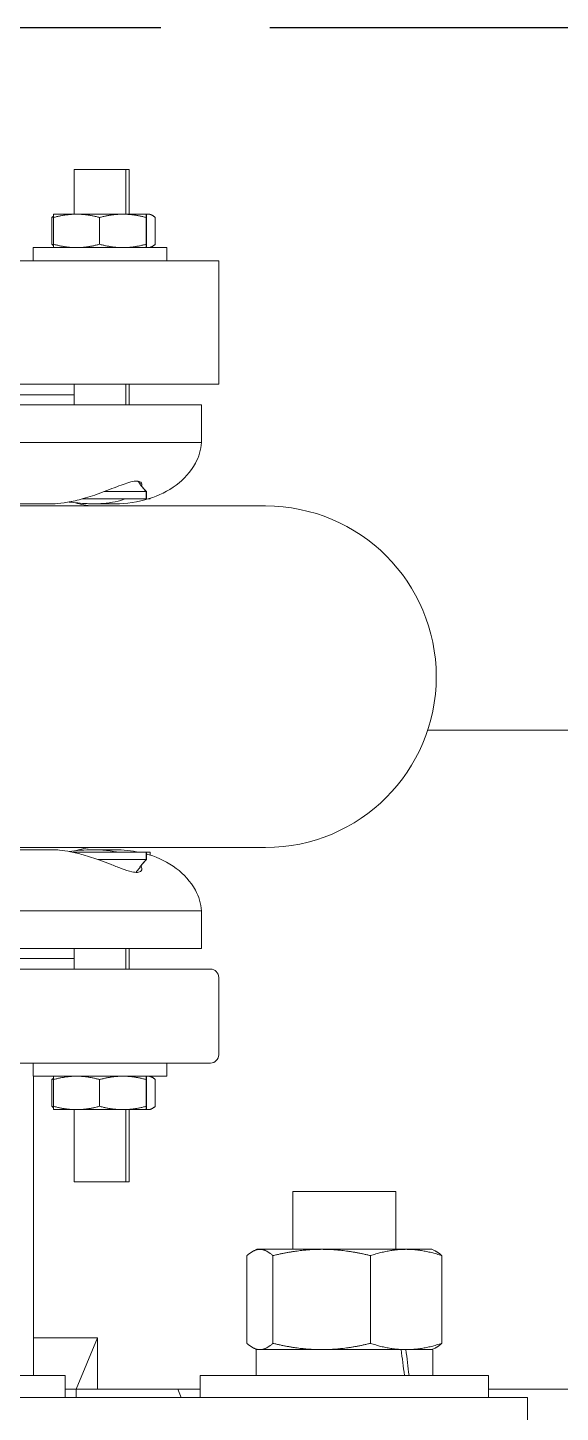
# Model space of a CAD drawing. Header units: inches. Extents: x 17 to 469, y 7 to 301.
# Drawn here: x 97.58 to 100.82, y 124.34 to 132.74 of the extents above; entities that cross this region are included whole.
import ezdxf

# ---------------------------------------------------------------- set-up
doc = ezdxf.new("R2010")
doc.units = ezdxf.units.IN
doc.header["$LTSCALE"] = 14
doc.header["$MEASUREMENT"] = 0
doc.linetypes.add('DASHED_SPACE', pattern=[0.2067, 0.1654, -0.0413])
doc.layers.add('Sketch Geometry (ANSI)', color=7, linetype='Continuous', lineweight=25)
doc.layers.add('Visible (ANSI)', color=7, linetype='Continuous', lineweight=50)

msp = doc.modelspace()

# ---------------------------------------------------------------- linework, layer by layer
at = {"layer": 'Sketch Geometry (ANSI)', "linetype": 'DASHED_SPACE', "ltscale": 1.144592}
msp.add_line((124.887172, 132.744368), (28.832773, 132.744368), dxfattribs=at)
at = {"layer": 'Visible (ANSI)', "linetype": 'Continuous', "lineweight": 18}
for p, q in [((98.176912, 131.884368), (97.864412, 131.884368)), ((97.864412, 131.612369), (97.864412, 131.884368)), ((98.197984, 131.884368), (98.176912, 131.884368)), ((98.176912, 131.612369), (98.176912, 131.884368)), ((98.197984, 131.612369), (98.197984, 131.884368)), ((97.727039, 131.592062), (97.727039, 131.429676)), ((97.737754, 131.592062), (97.737754, 131.429676)), ((97.739162, 131.612369), (97.739151, 131.612364)), ((97.87779, 131.612369), (97.739162, 131.612369)), ((98.159279, 131.612369), (97.87779, 131.612369)), ((98.017825, 131.592062), (98.017825, 131.429676)), ((98.302151, 131.612369), (98.159279, 131.612369)), ((98.300733, 131.592062), (98.300733, 131.429676)), ((98.302162, 131.612369), (98.302151, 131.612369)), ((98.312996, 131.612369), (98.302162, 131.612369)), ((98.302162, 131.612369), (98.302172, 131.612364)), ((98.303569, 131.592062), (98.303569, 131.429676)), ((98.323234, 131.612369), (98.312996, 131.612369)), ((98.323234, 131.612369), (98.333858, 131.607414)), ((98.356429, 131.592062), (98.356429, 131.429676)), ((98.426662, 131.409369), (97.614662, 131.409369)), ((97.614662, 131.409369), (97.614662, 131.329369)), ((97.739162, 131.409369), (97.739151, 131.409374)), ((98.302162, 131.409369), (98.302172, 131.409374)), ((98.323234, 131.409369), (98.333858, 131.414323)), ((98.426662, 131.409369), (98.426662, 131.329369)), ((95.902446, 131.329369), (98.741469, 131.329369)), ((98.741469, 131.329369), (98.741469, 130.579369)), ((95.927323, 130.579369), (98.741469, 130.579369)), ((97.864412, 130.454368), (97.864412, 130.579369)), ((98.176912, 130.454368), (98.176912, 130.579369)), ((98.197984, 130.454368), (98.197984, 130.579369)), ((95.963052, 130.454368), (98.636469, 130.454368)), ((96.454603, 130.51519), (97.864412, 130.51519)), ((98.636469, 130.454368), (98.636469, 130.226171)), ((95.979133, 130.226171), (98.636469, 130.226171)), ((98.249559, 129.991797), (98.266448, 129.972368)), ((98.266448, 129.972368), (98.262457, 129.972368)), ((98.301162, 129.884368), (97.914898, 129.884368)), ((98.301162, 129.928409), (98.046668, 129.928409)), ((98.301162, 129.884368), (98.301162, 129.928409)), ((98.301895, 129.884368), (98.301162, 129.884368)), ((98.301895, 129.928409), (98.301895, 129.884368)), ((98.325734, 129.884368), (98.31593, 129.884368)), ((98.325734, 129.884368), (98.325734, 129.8874)), ((99.026469, 129.841001), (95.870523, 129.841001)), ((96.524642, 129.854368), (97.735024, 129.854368)), ((97.981458, 129.854368), (98.111669, 129.854368)), ((101.236453, 128.479368), (100.010838, 128.479368)), ((95.627528, 127.767736), (99.026469, 127.767736)), ((97.735024, 127.754368), (96.524642, 127.754368)), ((97.858053, 127.738508), (98.301162, 127.738508)), ((98.111669, 127.754368), (97.981458, 127.754368)), ((98.008406, 127.694467), (98.301162, 127.694467)), ((98.301162, 127.694467), (98.301162, 127.738508)), ((98.301162, 127.738508), (98.301895, 127.738508)), ((98.301895, 127.738508), (98.325734, 127.738508)), ((98.301895, 127.738508), (98.301895, 127.694467)), ((98.325734, 127.738508), (98.325734, 127.721337)), ((98.237189, 127.616849), (98.266448, 127.650508)), ((98.262457, 127.650508), (98.266448, 127.650508)), ((95.602874, 127.382566), (98.636469, 127.382566)), ((98.636469, 127.382566), (98.636469, 127.154368)), ((95.588268, 127.154368), (98.636469, 127.154368)), ((96.454603, 127.093547), (97.864412, 127.093547)), ((97.864412, 127.154368), (97.864412, 127.029368)), ((98.176912, 127.154368), (98.176912, 127.029368)), ((98.197984, 127.154368), (98.197984, 127.029368)), ((95.580267, 127.029368), (98.691469, 127.029368)), ((98.741469, 126.979368), (98.741469, 126.509368)), ((98.691469, 126.459368), (95.637921, 126.459368)), ((97.614662, 126.459368), (97.614662, 126.379368)), ((98.426662, 126.459368), (98.426662, 126.379368)), ((98.426662, 126.379368), (97.614662, 126.379368)), ((97.616469, 126.379368), (97.616469, 124.563368)), ((97.727039, 126.359061), (97.727039, 126.196675)), ((97.737754, 126.359061), (97.737754, 126.196675)), ((97.739162, 126.379368), (97.739151, 126.379363)), ((98.017825, 126.359061), (98.017825, 126.196675)), ((98.300733, 126.359061), (98.300733, 126.196675)), ((98.302162, 126.379368), (98.302172, 126.379363)), ((98.303569, 126.359061), (98.303569, 126.196675)), ((98.323234, 126.379368), (98.333858, 126.374414)), ((98.356429, 126.359061), (98.356429, 126.196675)), ((97.739162, 126.176368), (97.739151, 126.176373)), ((97.739162, 126.176368), (97.87779, 126.176368)), ((97.864412, 126.176368), (97.864412, 125.738508)), ((97.87779, 126.176368), (98.159279, 126.176368)), ((98.159279, 126.176368), (98.302151, 126.176368)), ((98.176912, 126.176368), (98.176912, 125.738508)), ((98.197984, 126.176368), (98.197984, 125.738508)), ((98.302151, 126.176368), (98.302162, 126.176368)), ((98.302162, 126.176368), (98.302172, 126.176373)), ((98.302162, 126.176368), (98.312996, 126.176368)), ((98.312996, 126.176368), (98.323234, 126.176368)), ((98.323234, 126.176368), (98.333858, 126.181322)), ((97.864412, 125.738508), (98.176912, 125.738508)), ((98.176912, 125.738508), (98.197984, 125.738508)), ((99.192397, 125.679368), (99.817397, 125.679368)), ((99.192397, 125.679368), (99.192397, 125.328368)), ((99.817397, 125.679368), (99.817397, 125.328368)), ((98.973897, 125.328368), (98.955165, 125.319633)), ((98.99199, 125.328368), (98.973897, 125.328368)), ((99.367464, 125.328368), (98.99199, 125.328368)), ((99.88037, 125.328368), (99.367464, 125.328368)), ((100.035897, 125.328368), (99.88037, 125.328368)), ((100.035897, 125.328368), (100.054628, 125.319633)), ((98.912643, 124.757673), (98.912643, 125.290063)), ((99.071337, 124.757673), (99.071337, 125.290063)), ((99.66359, 124.757673), (99.66359, 125.290063)), ((100.09715, 124.757673), (100.09715, 125.290063)), ((98.004294, 124.791868), (97.616469, 124.791868)), ((98.004294, 124.791868), (97.87505, 124.479368)), ((98.004294, 124.791868), (98.004294, 124.479368)), ((98.973897, 124.719368), (98.955165, 124.728103)), ((98.968397, 124.719368), (99.849561, 124.719368)), ((98.968397, 124.719368), (98.968397, 124.563368)), ((99.849561, 124.719368), (99.874666, 124.719368)), ((99.874666, 124.719368), (99.878555, 124.719368)), ((99.878555, 124.719368), (100.041397, 124.719368)), ((100.035897, 124.719368), (100.054628, 124.728103)), ((100.041397, 124.719368), (100.041397, 124.563368)), ((96.059215, 124.563368), (97.809215, 124.563368)), ((97.809215, 124.429368), (97.809215, 124.563368)), ((98.629897, 124.563368), (100.379897, 124.563368)), ((98.629897, 124.429368), (98.629897, 124.563368)), ((100.379897, 124.429368), (100.379897, 124.563368)), ((96.765426, 124.429368), (97.660665, 124.429368)), ((99.992642, 124.429368), (97.660665, 124.429368)), ((97.87505, 124.479368), (97.809215, 124.479368)), ((97.87505, 124.479368), (97.809215, 124.479368)), ((98.004294, 124.479368), (97.87505, 124.479368)), ((97.87505, 124.479368), (97.87505, 124.429368)), ((98.004294, 124.479368), (97.87505, 124.479368)), ((98.004294, 124.479368), (98.629897, 124.479368)), ((98.512999, 124.429368), (98.49232, 124.479368)), ((99.992642, 124.429368), (100.379897, 124.429368)), ((100.379897, 124.479368), (101.017313, 124.479368)), ((100.616469, 124.429368), (100.379897, 124.429368)), ((100.616469, 124.029368), (100.616469, 124.429368))]:
    msp.add_line(p, q, dxfattribs=at)
for centre, radius, start, end in [((98.347956, 130.241368), 0.288913, 330.6582796, 356.9846737), ((98.234336, 130.305238), 0.419254, 306.3850961, 330.6582796), ((98.160144, 130.405923), 0.544322, 286.9731481, 306.3850961), ((98.111669, 130.564746), 0.710378, 270, 286.9731481), ((98.000093, 130.259055), 0.418848, 252.011788, 266.471546), ((99.026469, 128.804368), 1.036632, 270, 90), ((98.000093, 127.349682), 0.418848, 93.528454, 107.988212), ((98.111669, 127.043991), 0.710378, 77.8699597, 90), ((98.111669, 127.043991), 0.710378, 73.0268519, 74.4677179), ((98.160144, 127.202813), 0.544322, 53.6149039, 73.0268519), ((98.234336, 127.303499), 0.419254, 29.3417204, 53.6149039), ((98.347956, 127.367368), 0.288913, 3.0153263, 29.3417204), ((98.691469, 126.979368), 0.05, 0, 90), ((98.691469, 126.509368), 0.05, 270, 0)]:
    msp.add_arc(centre, radius, start, end, dxfattribs=at)
for centre, start_param, end_param in [((99.504897, 124.452778), 1.59161043, 1.64298614), ((99.504897, 124.673958), 1.51890103, 1.57018081)]:
    msp.add_ellipse(centre, major_axis=(0.385212, -3.042275), ratio=0.12274422, start_param=start_param, end_param=end_param, dxfattribs=at)
for points, weights in [([(97.727039, 131.592062), (97.732741, 131.597036), (97.738116, 131.600742)], [1, 1.0090383393, 1.01377200719]), ([(97.737889, 131.595539), (97.732527, 131.593887), (97.727039, 131.592062)], [1.00602302446, 1.00329810217, 1]), ([(97.737754, 131.592062), (97.738503, 131.612061), (97.739151, 131.612364)], [1, 1.03735902917, 1.00117293374]), ([(97.87779, 131.612369), (97.812799, 131.612369), (97.737754, 131.592062)], [1, 1.0379548493, 1]), ([(98.017825, 131.592062), (97.94278, 131.612369), (97.87779, 131.612369)], [1, 1.0379548493, 1]), ([(98.159279, 131.612369), (98.09363, 131.612369), (98.017825, 131.592062)], [1, 1.0379548493, 1]), ([(98.300733, 131.592062), (98.224928, 131.612369), (98.159279, 131.612369)], [1, 1.0379548493, 1]), ([(98.302151, 131.612369), (98.301493, 131.612369), (98.300733, 131.592062)], [1, 1.0379548493, 1]), ([(98.303569, 131.592062), (98.302809, 131.612369), (98.302151, 131.612369)], [1, 1.0379548493, 1]), ([(98.312996, 131.612369), (98.30777, 131.612369), (98.302494, 131.611096)], [1, 1.00957055719, 1.01431456038]), ([(98.356429, 131.592062), (98.333153, 131.612369), (98.312996, 131.612369)], [1, 1.0379548493, 1]), ([(97.738116, 131.420995), (97.732741, 131.424701), (97.727039, 131.429676)], [1.01377200719, 1.0090383393, 1]), ([(97.727039, 131.429676), (97.732527, 131.42785), (97.737889, 131.426198)], [1, 1.00329810217, 1.00602302446]), ([(97.739151, 131.409374), (97.738503, 131.409676), (97.737754, 131.429676)], [1.00117293374, 1.03735902917, 1]), ([(97.737754, 131.429676), (97.812799, 131.409369), (97.87779, 131.409369)], [1, 1.0379548493, 1]), ([(97.87779, 131.409369), (97.94278, 131.409369), (98.017825, 131.429676)], [1, 1.0379548493, 1]), ([(98.017825, 131.429676), (98.09363, 131.409369), (98.159279, 131.409369)], [1, 1.0379548493, 1]), ([(98.159279, 131.409369), (98.224928, 131.409369), (98.300733, 131.429676)], [1, 1.0379548493, 1]), ([(98.300733, 131.429676), (98.301493, 131.409369), (98.302151, 131.409369)], [1, 1.0379548493, 1]), ([(98.302151, 131.409369), (98.302809, 131.409369), (98.303569, 131.429676)], [1, 1.0379548493, 1]), ([(98.302494, 131.410642), (98.30777, 131.409369), (98.312996, 131.409369)], [1.01431456038, 1.00957055719, 1]), ([(98.312996, 131.409369), (98.333153, 131.409369), (98.356429, 131.429676)], [1, 1.0379548493, 1]), ([(98.301162, 129.928409), (98.280414, 129.952015), (98.262457, 129.972368)], [1, 1.00267954782, 1]), ([(98.26319, 129.972368), (98.281147, 129.952015), (98.301895, 129.928409)], [1, 1.00267954782, 1]), ([(98.262457, 127.650508), (98.280414, 127.670861), (98.301162, 127.694467)], [1, 1.00267954782, 1]), ([(98.301895, 127.694467), (98.281147, 127.670861), (98.26319, 127.650508)], [1, 1.00267954782, 1]), ([(97.727039, 126.359061), (97.732741, 126.364036), (97.738116, 126.367741)], [1, 1.0090383393, 1.01377200719]), ([(97.737889, 126.362538), (97.732527, 126.360887), (97.727039, 126.359061)], [1.00602302446, 1.00329810217, 1]), ([(97.737754, 126.359061), (97.738503, 126.379061), (97.739151, 126.379363)], [1, 1.03735902917, 1.00117293374]), ([(97.87779, 126.379368), (97.812799, 126.379368), (97.737754, 126.359061)], [1, 1.0379548493, 1]), ([(98.017825, 126.359061), (97.94278, 126.379368), (97.87779, 126.379368)], [1, 1.0379548493, 1]), ([(98.159279, 126.379368), (98.09363, 126.379368), (98.017825, 126.359061)], [1, 1.0379548493, 1]), ([(98.300733, 126.359061), (98.224928, 126.379368), (98.159279, 126.379368)], [1, 1.0379548493, 1]), ([(98.302151, 126.379368), (98.301493, 126.379368), (98.300733, 126.359061)], [1, 1.0379548493, 1]), ([(98.303569, 126.359061), (98.302809, 126.379368), (98.302151, 126.379368)], [1, 1.0379548493, 1]), ([(98.312996, 126.379368), (98.30777, 126.379368), (98.302494, 126.378095)], [1, 1.00957055719, 1.01431456038]), ([(98.356429, 126.359061), (98.333153, 126.379368), (98.312996, 126.379368)], [1, 1.0379548493, 1]), ([(97.738116, 126.187995), (97.732741, 126.191701), (97.727039, 126.196675)], [1.01377200719, 1.0090383393, 1]), ([(97.727039, 126.196675), (97.732527, 126.194849), (97.737889, 126.193198)], [1, 1.00329810217, 1.00602302446]), ([(97.739151, 126.176373), (97.738503, 126.176675), (97.737754, 126.196675)], [1.00117293374, 1.03735902917, 1]), ([(97.737754, 126.196675), (97.812799, 126.176368), (97.87779, 126.176368)], [1, 1.0379548493, 1]), ([(97.87779, 126.176368), (97.94278, 126.176368), (98.017825, 126.196675)], [1, 1.0379548493, 1]), ([(98.017825, 126.196675), (98.09363, 126.176368), (98.159279, 126.176368)], [1, 1.0379548493, 1]), ([(98.159279, 126.176368), (98.224928, 126.176368), (98.300733, 126.196675)], [1, 1.0379548493, 1]), ([(98.300733, 126.196675), (98.301493, 126.176368), (98.302151, 126.176368)], [1, 1.0379548493, 1]), ([(98.302151, 126.176368), (98.302809, 126.176368), (98.303569, 126.196675)], [1, 1.0379548493, 1]), ([(98.302494, 126.177641), (98.30777, 126.176368), (98.312996, 126.176368)], [1.01431456038, 1.00957055719, 1]), ([(98.312996, 126.176368), (98.333153, 126.176368), (98.356429, 126.196675)], [1, 1.0379548493, 1]), ([(98.99199, 125.328368), (98.955165, 125.328368), (98.912643, 125.290063)], [1, 1.0379548493, 1]), ([(99.071337, 125.290063), (99.028815, 125.328368), (98.99199, 125.328368)], [1, 1.0379548493, 1]), ([(99.367464, 125.328368), (99.230031, 125.328368), (99.071337, 125.290063)], [1, 1.0379548493, 1]), ([(99.66359, 125.290063), (99.504897, 125.328368), (99.367464, 125.328368)], [1, 1.0379548493, 1]), ([(99.88037, 125.328368), (99.779762, 125.328368), (99.66359, 125.290063)], [1, 1.0379548493, 1]), ([(100.09715, 125.290063), (99.980978, 125.328368), (99.88037, 125.328368)], [1, 1.0379548493, 1]), ([(100.054628, 125.319633), (100.07473, 125.31026), (100.09715, 125.290063)], [1.01895290532, 1.01965956375, 1]), ([(98.912643, 124.757673), (98.955165, 124.719368), (98.99199, 124.719368)], [1, 1.0379548493, 1]), ([(98.99199, 124.719368), (99.028815, 124.719368), (99.071337, 124.757673)], [1, 1.0379548493, 1]), ([(99.071337, 124.757673), (99.230031, 124.719368), (99.367464, 124.719368)], [1, 1.0379548493, 1]), ([(99.367464, 124.719368), (99.504897, 124.719368), (99.66359, 124.757673)], [1, 1.0379548493, 1]), ([(99.66359, 124.757673), (99.779762, 124.719368), (99.88037, 124.719368)], [1, 1.0379548493, 1]), ([(99.88037, 124.719368), (99.980978, 124.719368), (100.09715, 124.757673)], [1, 1.0379548493, 1]), ([(100.09715, 124.757673), (100.07473, 124.737476), (100.054628, 124.728103)], [1, 1.01965956375, 1.01895290532])]:
    msp.add_rational_spline(points, weights, degree=2, dxfattribs=at)
for points, knots in [([(97.918318, 129.885311), (97.956399, 129.895865), (97.994227, 129.90888), (98.073359, 129.93824), (98.114011, 129.954875), (98.148951, 129.967718)], [-0.679255692, -0.679255692, -0.679255692, -0.679255692, -0.375783136, -0.375783136, -0.000065342, -0.000065342, -0.000065342, -0.000065342]), ([(98.148951, 129.967718), (98.165674, 129.973865), (98.181118, 129.979231), (98.211461, 129.988148), (98.225656, 129.991153), (98.248391, 129.992603), (98.257034, 129.991322), (98.271621, 129.984089), (98.275499, 129.976763), (98.274786, 129.967718)], [-0.853530108, -0.853530108, -0.853530108, -0.853530108, -0.673931626, -0.673931626, -0.462453658, -0.462453658, -0.264803427, -0.264803427, -0.000211713, -0.000211713, -0.000211713, -0.000211713]), ([(97.735024, 129.854368), (97.739144, 129.854368), (97.743474, 129.854449), (97.769325, 129.855419), (97.79444, 129.858193), (97.852898, 129.868515), (97.885375, 129.876182), (97.918318, 129.885311)], [-0.554474127, -0.554474127, -0.554474127, -0.554474127, -0.502920157, -0.502920157, -0.261137559, -0.261137559, -0.000088707, -0.000088707, -0.000088707, -0.000088707]), ([(97.981458, 129.854368), (97.968035, 129.854368), (97.954696, 129.854695), (97.903547, 129.856966), (97.868122, 129.860726), (97.835243, 129.864707), (97.833968, 129.864862), (97.832699, 129.865017)], [-2.352656407, -2.352656407, -2.352656407, -2.352656407, -2.255257183, -2.255257183, -1.974496331, -1.974496331, -1.963106578, -1.963106578, -1.963106578, -1.963106578]), ([(98.176058, 129.884368), (98.157321, 129.877542), (98.136266, 129.871541), (98.089794, 129.861952), (98.064915, 129.858514), (98.019824, 129.85503), (98.000557, 129.854368), (97.981458, 129.854368)], [-2.86307566, -2.86307566, -2.86307566, -2.86307566, -2.678099034, -2.678099034, -2.491240177, -2.491240177, -2.352656407, -2.352656407, -2.352656407, -2.352656407]), ([(97.918318, 127.723426), (97.892275, 127.730643), (97.866443, 127.736978), (97.817717, 127.746785), (97.795348, 127.750222), (97.760185, 127.753707), (97.746792, 127.754368), (97.735024, 127.754368)], [-2.871544461, -2.871544461, -2.871544461, -2.871544461, -2.678099034, -2.678099034, -2.491240177, -2.491240177, -2.352656407, -2.352656407, -2.352656407, -2.352656407]), ([(97.832698, 127.74372), (97.854484, 127.746387), (97.877716, 127.748991), (97.927363, 127.753008), (97.95408, 127.754368), (97.981458, 127.754368)], [-0.966549554, -0.966549554, -0.966549554, -0.966549554, -0.765579916, -0.765579916, -0.554474127, -0.554474127, -0.554474127, -0.554474127]), ([(98.148951, 127.641019), (98.128777, 127.648434), (98.106743, 127.6571), (98.063033, 127.674109), (98.041564, 127.682393), (97.986974, 127.702332), (97.952747, 127.713884), (97.918318, 127.723426)], [-0.676925671, -0.676925671, -0.676925671, -0.676925671, -0.460674817, -0.460674817, -0.272898687, -0.272898687, -0.000063868, -0.000063868, -0.000063868, -0.000063868]), ([(97.981458, 127.754368), (97.988144, 127.754368), (97.99487, 127.754288), (98.03331, 127.753318), (98.064381, 127.750544), (98.105938, 127.74354), (98.117566, 127.741165), (98.128676, 127.738502)], [-0.554474127, -0.554474127, -0.554474127, -0.554474127, -0.502920157, -0.502920157, -0.261137559, -0.261137559, -0.161737743, -0.161737743, -0.161737743, -0.161737743]), ([(98.274786, 127.641019), (98.275271, 127.634871), (98.273631, 127.629505), (98.265532, 127.620589), (98.258318, 127.617584), (98.238994, 127.616134), (98.227415, 127.617414), (98.195385, 127.624648), (98.173556, 127.631974), (98.148951, 127.641019)], [-0.853530108, -0.853530108, -0.853530108, -0.853530108, -0.673931626, -0.673931626, -0.462453658, -0.462453658, -0.264803427, -0.264803427, -0.000211713, -0.000211713, -0.000211713, -0.000211713])]:
    msp.add_open_spline(points, degree=3, knots=knots, dxfattribs=at)
for points in [[(98.274786, 129.967718), (98.274611, 129.965495), (98.274165, 129.96316), (98.273448, 129.960734)], [(98.269436, 127.657585), (98.272611, 127.65165), (98.27439, 127.646044), (98.274786, 127.641019)]]:
    msp.add_open_spline(points, degree=3, dxfattribs=at)

doc.saveas('drawing.dxf')
